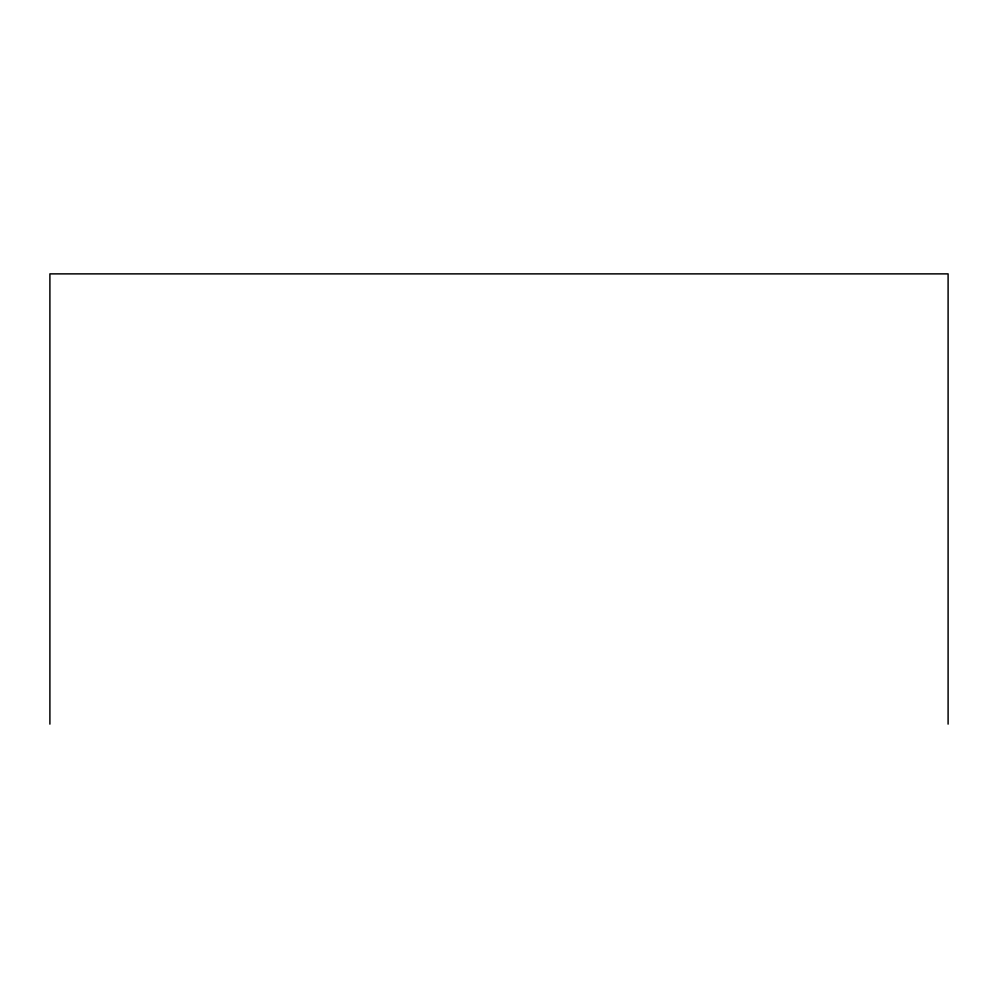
<?xml version="1.0" encoding="UTF-8"?>
<svg xmlns="http://www.w3.org/2000/svg" width="998" height="998" viewBox="0 0 998 998"><rect width="100%" height="100%" fill="white"/><g stroke="black" fill="none" stroke-linecap="round" stroke-linejoin="round"><path stroke-width="1.5" d="M948.1 724.124L948.1 273.876L49.9 273.876L49.9 724.124"/></g></svg>
